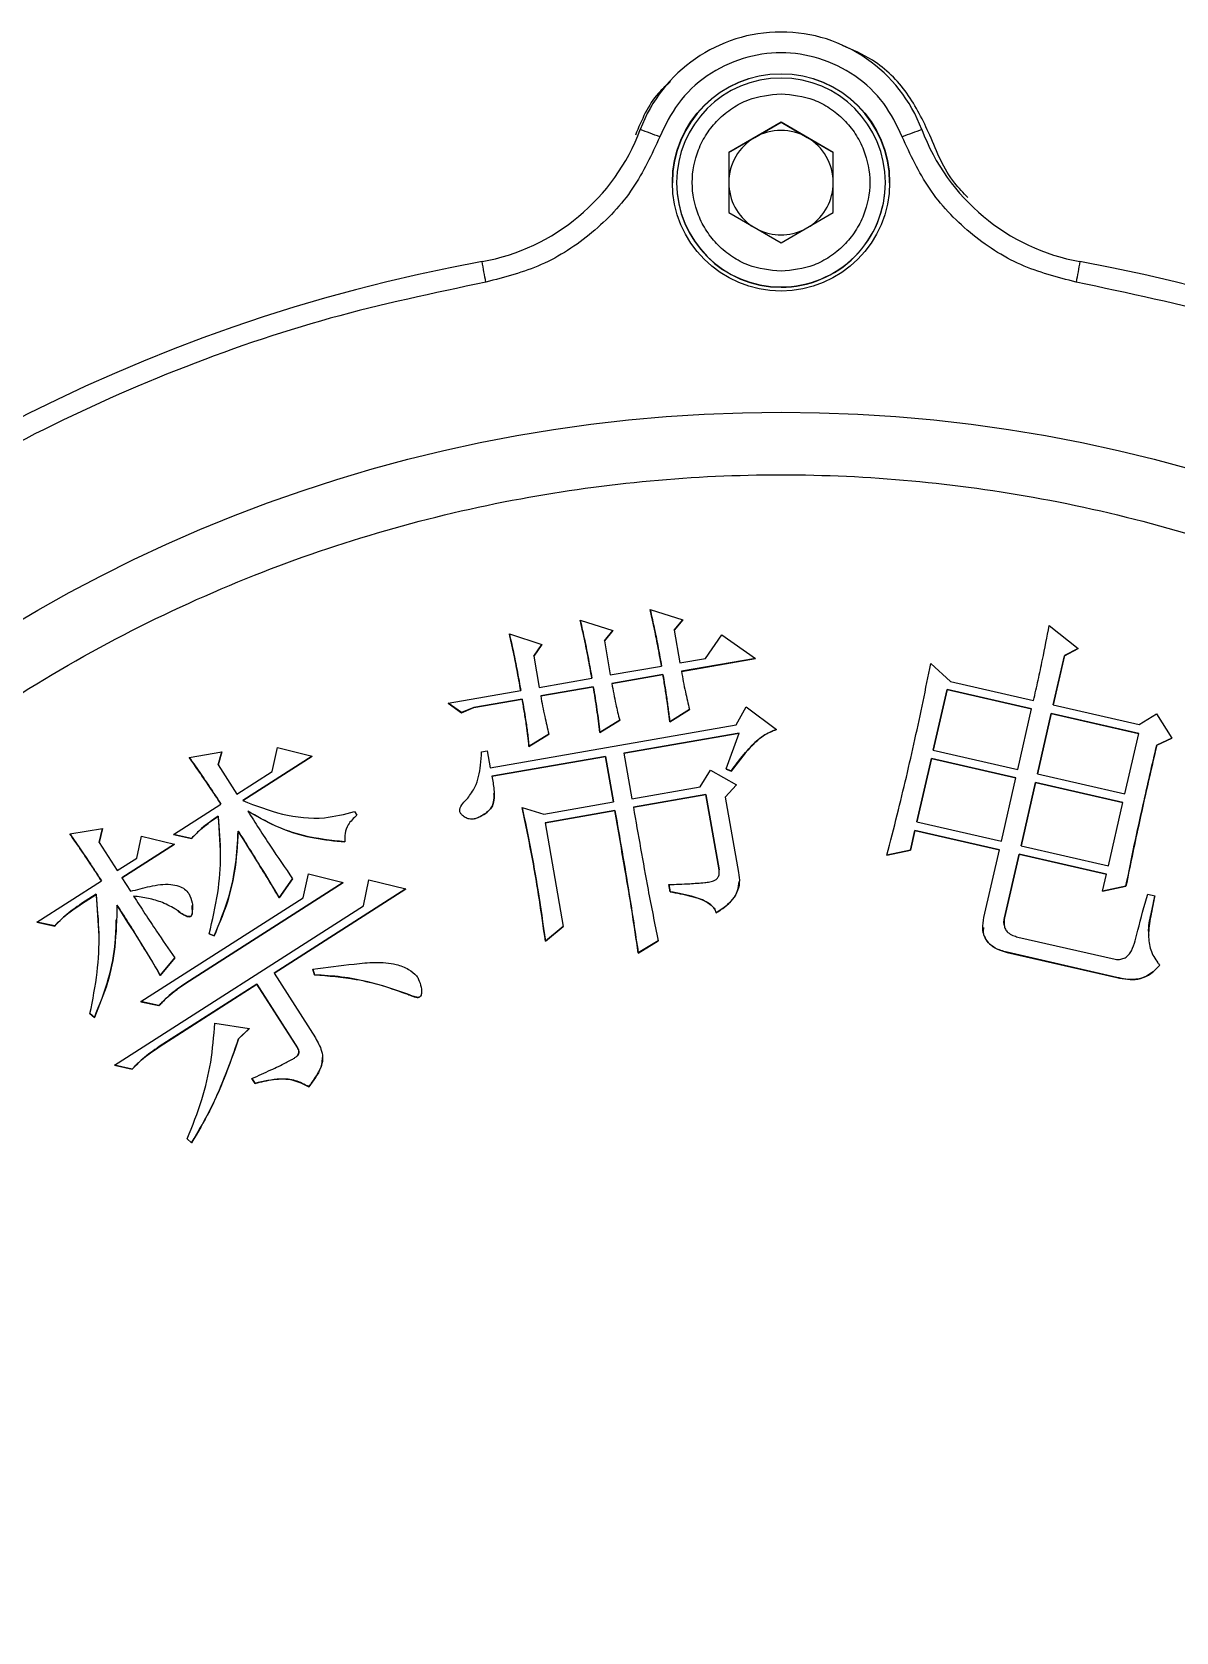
# Model space of a CAD drawing. Header units: millimetres. Extents: x 2379 to 4059, y 879 to 2067.
# Drawn here: x 3515.8 to 3570.6, y 1799.6 to 1876.2 of the extents above; entities that cross this region are included whole.
import ezdxf

# ---------------------------------------------------------------- set-up
doc = ezdxf.new("R2010")
doc.units = ezdxf.units.MM

msp = doc.modelspace()

# ---------------------------------------------------------------- linework, layer by layer
at = {"color": 7, "linetype": 'Continuous', "lineweight": 25}
for p, q in [((3551.673, 1871.852), (3549.173, 1870.408)), ((3550.423, 1871.124), (3551.673, 1871.845)), ((3554.173, 1870.408), (3551.673, 1871.852)), ((3551.673, 1871.845), (3551.673, 1871.852)), ((3551.673, 1871.845), (3552.923, 1871.124)), ((3549.173, 1870.402), (3550.423, 1871.124)), ((3552.923, 1871.124), (3554.173, 1870.402)), ((3549.173, 1870.408), (3549.173, 1867.522)), ((3554.173, 1867.522), (3554.173, 1870.408)), ((3546.673, 1868.963), (3546.673, 1868.952)), ((3556.673, 1868.952), (3556.673, 1868.963)), ((3549.173, 1867.522), (3551.673, 1866.078)), ((3551.673, 1866.078), (3554.173, 1867.522)), ((3545.407, 1848.534), (3546.964, 1848.033)), ((3542.058, 1848.017), (3543.619, 1847.519)), ((3546.964, 1848.033), (3546.56, 1847.542)), ((3546.561, 1847.54), (3546.964, 1848.031)), ((3546.964, 1848.033), (3546.964, 1848.031)), ((3564.519, 1847.763), (3565.898, 1846.669)), ((3538.667, 1847.357), (3540.226, 1846.856)), ((3543.619, 1847.519), (3543.214, 1847.029)), ((3543.214, 1847.027), (3543.619, 1847.517)), ((3543.214, 1847.029), (3543.499, 1845.395)), ((3543.619, 1847.519), (3543.619, 1847.517)), ((3546.56, 1847.542), (3546.835, 1845.978)), ((3548.06, 1846.191), (3548.846, 1847.311)), ((3548.846, 1847.311), (3550.444, 1846.186)), ((3540.226, 1846.856), (3539.833, 1846.299)), ((3539.833, 1846.299), (3540.095, 1844.802)), ((3539.834, 1846.297), (3540.226, 1846.854)), ((3540.226, 1846.856), (3540.226, 1846.854)), ((3565.248, 1846.32), (3564.709, 1843.959)), ((3564.709, 1843.959), (3565.248, 1846.317)), ((3565.898, 1846.669), (3565.248, 1846.32)), ((3565.248, 1846.317), (3565.898, 1846.667)), ((3565.248, 1846.32), (3565.248, 1846.317)), ((3565.898, 1846.669), (3565.898, 1846.667)), ((3543.499, 1845.395), (3545.949, 1845.824)), ((3546.835, 1845.978), (3548.06, 1846.191)), ((3550.444, 1846.186), (3546.904, 1845.57)), ((3546.904, 1845.567), (3550.444, 1846.184)), ((3550.444, 1846.186), (3550.444, 1846.184)), ((3558.847, 1845.939), (3559.788, 1845.087)), ((3540.095, 1844.802), (3542.615, 1845.241)), ((3542.684, 1844.832), (3540.165, 1844.393)), ((3540.165, 1844.391), (3542.684, 1844.83)), ((3542.684, 1844.832), (3542.684, 1844.83)), ((3546.018, 1845.416), (3543.568, 1844.987)), ((3543.568, 1844.984), (3546.018, 1845.413)), ((3546.018, 1845.416), (3546.018, 1845.413)), ((3559.628, 1844.699), (3558.963, 1841.799)), ((3558.963, 1841.799), (3559.628, 1844.697)), ((3563.674, 1843.772), (3559.628, 1844.699)), ((3559.628, 1844.699), (3559.628, 1844.697)), ((3559.628, 1844.697), (3563.673, 1843.77)), ((3559.788, 1845.087), (3563.766, 1844.175)), ((3535.739, 1844.041), (3539.212, 1844.648)), ((3536.379, 1843.592), (3535.739, 1844.041)), ((3535.739, 1844.041), (3535.739, 1844.039)), ((3535.739, 1844.039), (3536.379, 1843.59)), ((3539.281, 1844.239), (3536.967, 1843.833)), ((3536.967, 1843.831), (3539.281, 1844.237)), ((3539.281, 1844.239), (3539.281, 1844.237)), ((3564.709, 1843.959), (3568.823, 1843.019)), ((3536.967, 1843.833), (3536.379, 1843.592)), ((3536.379, 1843.59), (3536.967, 1843.831)), ((3536.379, 1843.592), (3536.379, 1843.59)), ((3536.967, 1843.833), (3536.967, 1843.831)), ((3543.948, 1843.23), (3542.995, 1842.642)), ((3542.995, 1842.639), (3543.948, 1843.228)), ((3543.948, 1843.23), (3543.948, 1843.228)), ((3547.292, 1843.741), (3546.345, 1843.155)), ((3546.345, 1843.153), (3547.292, 1843.739)), ((3547.292, 1843.741), (3547.292, 1843.739)), ((3549.524, 1843.009), (3550.007, 1843.867)), ((3550.007, 1843.867), (3551.458, 1842.785)), ((3563.008, 1840.872), (3563.674, 1843.772)), ((3564.616, 1843.556), (3563.951, 1840.656)), ((3563.952, 1840.656), (3564.616, 1843.554)), ((3568.798, 1842.6), (3564.616, 1843.556)), ((3564.616, 1843.556), (3564.616, 1843.554)), ((3564.616, 1843.554), (3568.797, 1842.598)), ((3568.823, 1843.019), (3569.651, 1843.538)), ((3569.651, 1843.538), (3570.38, 1842.377)), ((3537.75, 1840.954), (3549.524, 1843.009)), ((3540.555, 1842.564), (3539.605, 1841.979)), ((3539.605, 1841.977), (3540.555, 1842.562)), ((3540.555, 1842.564), (3540.555, 1842.562)), ((3542.995, 1842.642), (3542.995, 1842.639)), ((3549.666, 1842.613), (3544.151, 1841.65)), ((3544.151, 1841.648), (3549.665, 1842.611)), ((3546.345, 1843.155), (3546.345, 1843.153)), ((3549.052, 1840.895), (3549.666, 1842.613)), ((3568.133, 1839.701), (3568.798, 1842.6)), ((3523.339, 1841.453), (3524.904, 1841.713)), ((3524.904, 1841.713), (3524.721, 1841.099)), ((3524.722, 1841.098), (3524.904, 1841.711)), ((3524.904, 1841.713), (3524.904, 1841.711)), ((3527.31, 1840.78), (3527.565, 1841.928)), ((3527.565, 1841.928), (3529.229, 1841.515)), ((3537.337, 1841.722), (3537.609, 1841.771)), ((3537.609, 1841.771), (3537.75, 1840.954)), ((3539.605, 1841.979), (3539.605, 1841.977)), ((3544.151, 1841.65), (3544.531, 1839.472)), ((3558.963, 1841.799), (3563.008, 1840.872)), ((3570.38, 1842.377), (3569.663, 1842.043)), ((3569.663, 1842.041), (3570.38, 1842.375)), ((3569.663, 1842.043), (3569.663, 1842.041)), ((3570.38, 1842.377), (3570.38, 1842.375)), ((3524.721, 1841.099), (3525.618, 1839.696)), ((3529.229, 1841.515), (3525.898, 1839.383)), ((3525.898, 1839.381), (3529.229, 1841.513)), ((3529.229, 1841.515), (3529.229, 1841.513)), ((3543.267, 1841.496), (3537.822, 1840.546)), ((3537.822, 1840.544), (3543.267, 1841.494)), ((3543.648, 1839.318), (3543.267, 1841.496)), ((3543.267, 1841.496), (3543.267, 1841.494)), ((3543.267, 1841.494), (3543.647, 1839.318)), ((3549.283, 1840.792), (3549.052, 1840.895)), ((3549.052, 1840.895), (3549.052, 1840.893)), ((3549.052, 1840.893), (3549.283, 1840.79)), ((3558.871, 1841.393), (3558.177, 1838.36)), ((3558.178, 1838.36), (3558.871, 1841.391)), ((3562.916, 1840.466), (3558.871, 1841.393)), ((3558.871, 1841.393), (3558.871, 1841.391)), ((3558.871, 1841.391), (3562.915, 1840.464)), ((3525.618, 1839.696), (3527.31, 1840.78)), ((3547.798, 1840.042), (3548.294, 1840.831)), ((3548.294, 1840.831), (3549.537, 1840.137)), ((3549.537, 1840.137), (3549.005, 1839.552)), ((3549.006, 1839.55), (3549.537, 1840.135)), ((3549.283, 1840.792), (3549.283, 1840.79)), ((3549.537, 1840.137), (3549.537, 1840.135)), ((3562.222, 1837.433), (3562.916, 1840.466)), ((3563.859, 1840.25), (3563.165, 1837.217)), ((3563.166, 1837.217), (3563.859, 1840.248)), ((3568.04, 1839.295), (3563.859, 1840.25)), ((3563.859, 1840.25), (3563.859, 1840.248)), ((3563.859, 1840.248), (3568.04, 1839.293)), ((3563.951, 1840.656), (3568.133, 1839.701)), ((3537.94, 1839.723), (3537.94, 1839.726)), ((3544.531, 1839.472), (3547.798, 1840.042)), ((3548.076, 1839.67), (3544.603, 1839.064)), ((3544.603, 1839.062), (3548.076, 1839.668)), ((3548.705, 1836.064), (3548.076, 1839.67)), ((3548.076, 1839.67), (3548.076, 1839.668)), ((3548.076, 1839.668), (3548.705, 1836.062)), ((3549.005, 1839.552), (3549.635, 1835.945)), ((3522.579, 1837.755), (3524.857, 1839.211)), ((3524.729, 1838.636), (3524.729, 1838.634)), ((3524.729, 1838.634), (3524.816, 1837)), ((3531.255, 1838.859), (3531.368, 1838.684)), ((3539.276, 1839.048), (3540.311, 1838.735)), ((3539.276, 1839.048), (3539.276, 1839.046)), ((3540.311, 1838.735), (3543.648, 1839.318)), ((3543.72, 1838.91), (3540.383, 1838.326)), ((3540.383, 1838.324), (3543.72, 1838.907)), ((3543.72, 1838.91), (3543.72, 1838.907)), ((3567.347, 1836.261), (3568.04, 1839.295)), ((3517.614, 1837.793), (3519.176, 1838.05)), ((3519.176, 1838.05), (3519.029, 1837.38)), ((3519.03, 1837.379), (3519.176, 1838.048)), ((3519.176, 1838.05), (3519.176, 1838.048)), ((3525.679, 1837.927), (3525.679, 1837.925)), ((3540.383, 1838.326), (3541.249, 1833.359)), ((3558.085, 1837.957), (3557.866, 1837.011)), ((3557.866, 1837.009), (3558.085, 1837.954)), ((3562.13, 1837.029), (3558.085, 1837.957)), ((3558.085, 1837.957), (3558.085, 1837.954)), ((3558.085, 1837.954), (3562.13, 1837.027)), ((3558.177, 1838.36), (3562.222, 1837.433)), ((3519.029, 1837.38), (3519.89, 1836.034)), ((3522.625, 1837.292), (3520.113, 1835.684)), ((3520.114, 1835.683), (3522.625, 1837.29)), ((3520.825, 1836.632), (3521.056, 1837.688)), ((3521.056, 1837.688), (3522.625, 1837.292)), ((3523.44, 1837.565), (3522.579, 1837.755)), ((3522.579, 1837.755), (3522.579, 1837.753)), ((3522.579, 1837.753), (3523.44, 1837.562)), ((3522.625, 1837.292), (3522.625, 1837.29)), ((3523.44, 1837.562), (3523.44, 1837.565)), ((3563.165, 1837.217), (3567.347, 1836.261)), ((3519.89, 1836.034), (3520.825, 1836.632)), ((3557.866, 1837.011), (3556.746, 1836.77)), ((3556.746, 1836.768), (3557.866, 1837.009)), ((3556.746, 1836.77), (3556.746, 1836.768)), ((3557.866, 1837.011), (3557.866, 1837.009)), ((3561.388, 1833.793), (3562.13, 1837.029)), ((3563.073, 1836.814), (3562.377, 1833.778)), ((3562.377, 1833.775), (3563.073, 1836.811)), ((3567.254, 1835.858), (3563.073, 1836.814)), ((3563.073, 1836.814), (3563.073, 1836.811)), ((3563.073, 1836.811), (3567.254, 1835.856)), ((3516.035, 1833.568), (3519.13, 1835.548)), ((3520.113, 1835.684), (3520.524, 1835.042)), ((3528.289, 1835.643), (3527.639, 1834.732)), ((3527.639, 1834.729), (3528.289, 1835.641)), ((3528.289, 1835.643), (3528.289, 1835.641)), ((3528.792, 1834.732), (3529.047, 1835.882)), ((3529.047, 1835.882), (3530.711, 1835.464)), ((3531.674, 1834.349), (3531.944, 1835.595)), ((3531.944, 1835.595), (3533.708, 1835.158)), ((3548.705, 1836.062), (3548.705, 1836.064)), ((3549.681, 1835.503), (3549.681, 1835.505)), ((3567.069, 1835.049), (3567.254, 1835.858)), ((3518.886, 1834.899), (3518.184, 1834.452)), ((3518.184, 1834.449), (3518.886, 1834.896)), ((3518.886, 1834.899), (3518.886, 1834.896)), ((3518.886, 1834.896), (3519.016, 1832.915)), ((3530.711, 1835.464), (3523.175, 1830.643)), ((3523.175, 1830.64), (3530.711, 1835.461)), ((3533.708, 1835.158), (3527.398, 1831.12)), ((3527.399, 1831.119), (3533.708, 1835.156)), ((3530.711, 1835.464), (3530.711, 1835.461)), ((3533.708, 1835.158), (3533.708, 1835.156)), ((3546.36, 1835.021), (3546.301, 1835.362)), ((3546.301, 1835.362), (3546.301, 1835.36)), ((3546.301, 1835.36), (3546.36, 1835.019)), ((3546.36, 1835.021), (3546.36, 1835.019)), ((3568.189, 1835.285), (3567.069, 1835.049)), ((3567.069, 1835.047), (3568.189, 1835.283)), ((3567.069, 1835.049), (3567.069, 1835.047)), ((3568.189, 1835.285), (3568.189, 1835.283)), ((3569.237, 1834.905), (3569.573, 1834.828)), ((3518.184, 1834.452), (3518.184, 1834.449)), ((3519.754, 1826.726), (3531.674, 1834.349)), ((3521.02, 1829.762), (3528.792, 1834.732)), ((3522.738, 1834.154), (3522.738, 1834.152)), ((3523.489, 1834.365), (3523.489, 1834.367)), ((3527.639, 1834.732), (3527.639, 1834.729)), ((3548.571, 1834.006), (3548.571, 1834.004)), ((3516.895, 1833.381), (3516.035, 1833.568)), ((3516.035, 1833.568), (3516.035, 1833.566)), ((3516.035, 1833.566), (3516.895, 1833.378)), ((3516.895, 1833.381), (3516.895, 1833.378)), ((3519.871, 1833.675), (3519.871, 1833.677)), ((3523.427, 1833.851), (3523.427, 1833.853)), ((3541.249, 1833.359), (3540.391, 1832.65)), ((3540.391, 1832.648), (3541.249, 1833.357)), ((3541.249, 1833.359), (3541.249, 1833.357)), ((3561.332, 1833.314), (3561.332, 1833.312)), ((3562.377, 1833.778), (3562.377, 1833.775)), ((3524.523, 1832.908), (3524.297, 1833.008)), ((3524.297, 1833.008), (3524.297, 1833.006)), ((3524.297, 1833.006), (3524.523, 1832.906)), ((3524.523, 1832.908), (3524.523, 1832.906)), ((3540.391, 1832.65), (3540.391, 1832.648)), ((3545.79, 1832.678), (3544.837, 1832.09)), ((3544.837, 1832.088), (3545.79, 1832.676)), ((3545.79, 1832.678), (3545.79, 1832.676)), ((3563.016, 1832.853), (3567.67, 1831.787)), ((3522.641, 1831.865), (3521.95, 1831.015)), ((3521.95, 1831.013), (3522.641, 1831.863)), ((3522.641, 1831.865), (3522.641, 1831.863)), ((3544.837, 1832.09), (3544.837, 1832.088)), ((3567.755, 1830.916), (3562.495, 1832.121)), ((3562.495, 1832.121), (3562.495, 1832.119)), ((3562.495, 1832.119), (3567.755, 1830.914)), ((3521.95, 1831.015), (3521.95, 1831.013)), ((3527.398, 1831.12), (3529.378, 1828.023)), ((3529.337, 1831.046), (3529.247, 1831.318)), ((3529.247, 1831.318), (3529.247, 1831.316)), ((3529.247, 1831.316), (3529.337, 1831.044)), ((3529.337, 1831.046), (3529.337, 1831.044)), ((3567.755, 1830.916), (3567.755, 1830.914)), ((3526.578, 1830.596), (3521.904, 1827.607)), ((3521.904, 1827.604), (3526.578, 1830.594)), ((3523.175, 1830.64), (3523.175, 1830.643)), ((3528.52, 1827.558), (3526.578, 1830.596)), ((3526.578, 1830.596), (3526.578, 1830.594)), ((3526.578, 1830.594), (3528.52, 1827.556)), ((3534.443, 1830.394), (3534.443, 1830.396)), ((3521.883, 1829.571), (3521.02, 1829.762)), ((3521.02, 1829.762), (3521.02, 1829.759)), ((3521.02, 1829.759), (3521.883, 1829.569)), ((3521.883, 1829.571), (3521.883, 1829.569)), ((3533.803, 1830.111), (3533.803, 1830.113)), ((3534.379, 1829.988), (3534.379, 1829.985)), ((3518.793, 1828.996), (3518.585, 1829.191)), ((3518.585, 1829.191), (3518.585, 1829.189)), ((3518.585, 1829.189), (3518.793, 1828.994)), ((3518.793, 1828.996), (3518.793, 1828.994)), ((3524.559, 1828.732), (3526.211, 1828.47)), ((3526.211, 1828.47), (3525.702, 1827.979)), ((3525.702, 1827.977), (3526.211, 1828.467)), ((3525.702, 1827.979), (3525.702, 1827.977)), ((3526.211, 1828.47), (3526.211, 1828.467)), ((3521.904, 1827.607), (3521.904, 1827.604)), ((3528.52, 1827.558), (3528.52, 1827.556)), ((3529.723, 1827.092), (3529.723, 1827.095)), ((3520.612, 1826.536), (3519.754, 1826.726)), ((3519.754, 1826.726), (3519.754, 1826.723)), ((3519.754, 1826.723), (3520.612, 1826.533)), ((3520.612, 1826.536), (3520.612, 1826.533)), ((3526.488, 1825.847), (3526.339, 1826.081)), ((3526.339, 1826.081), (3526.339, 1826.079)), ((3526.339, 1826.079), (3526.488, 1825.845)), ((3526.488, 1825.847), (3526.488, 1825.845)), ((3529.062, 1825.681), (3529.062, 1825.683)), ((3523.452, 1823.001), (3523.244, 1823.197)), ((3523.244, 1823.197), (3523.244, 1823.194)), ((3523.244, 1823.194), (3523.452, 1822.999)), ((3523.452, 1822.999), (3523.452, 1823.001))]:
    msp.add_line(p, q, dxfattribs=at)
for centre, radius in [((3551.673, 1868.969), 5.2), ((3551.673, 1786.469), 71.5)]:
    msp.add_circle(centre, radius, dxfattribs=at)
for centre, radius, start, end in [((3551.673, 1868.967), 7.2, 20.5868, 159.4132), ((3551.673, 1868.952), 5.2, 0.00011, 179.99974), ((3551.673, 1868.963), 5, 359.99994, 179.99975), ((3535.571, 1875.015), 10, 280.30605, 339.41322), ((3501.832, 1754.619), 124.573, 69.2983, 69.75789), ((3601.514, 1754.619), 124.574, 110.24211, 110.7017), ((3567.774, 1875.015), 10, 200.58678, 259.69395), ((3551.673, 1868.959), 2.5, 119.9996, 179.99966), ((3551.673, 1868.959), 2.5, 59.99975, 119.99962), ((3551.673, 1868.959), 2.5, 359.99971, 59.99978), ((3551.673, 1868.963), 5, 179.99991, 269.99976), ((3551.673, 1868.952), 5, 179.99991, 269.99976), ((3551.673, 1868.959), 2.5, 179.99971, 236.17979), ((3551.673, 1868.963), 5, 269.99962, 359.99978), ((3551.673, 1868.952), 5, 269.99962, 359.99978), ((3551.673, 1868.959), 2.5, 303.81959, 359.99967), ((3551.673, 1868.959), 2.5, 243.81973, 296.17964), ((3551.673, 1786.467), 80, 100.30604, 169.69383), ((2899.388, 1748.407), 648.57, 10.284007, 10.372163), ((4203.976, 1748.404), 648.589, 169.627839, 169.715992), ((3551.673, 1786.467), 80, 10.30617, 79.69396)]:
    msp.add_arc(centre, radius, start, end, dxfattribs=at)
for points, knots in [([(3558.798, 1871.234), (3558.471, 1871.923), (3557.818, 1873.303), (3556.3, 1874.796), (3555.104, 1875.311), (3554.61, 1875.524)], [0, 0, 0, 0, 0.369702, 0.739405, 1, 1, 1, 1]), ([(3557.477, 1871.149), (3557.212, 1871.703), (3556.671, 1872.837), (3555.253, 1874.146), (3553.537, 1874.984), (3551.673, 1875.26), (3549.808, 1874.984), (3548.092, 1874.146), (3546.674, 1872.837), (3546.133, 1871.703), (3545.869, 1871.149)], [0, 0, 0, 0, 0.122089, 0.25, 0.377911, 0.5, 0.622089, 0.75, 0.877911, 1, 1, 1, 1]), ([(3546.381, 1873.791), (3546.179, 1873.612), (3545.404, 1872.925), (3545.001, 1871.953), (3544.703, 1871.234)], [0, 0, 0, 0, 0.260641, 1, 1, 1, 1]), ([(3551.673, 1864.715), (3551.138, 1864.772), (3550.316, 1864.859), (3549.326, 1865.389), (3548.646, 1865.938), (3548.094, 1866.618), (3547.581, 1867.608), (3547.32, 1868.965), (3547.581, 1870.322), (3548.094, 1871.312), (3548.646, 1871.992), (3549.326, 1872.541), (3550.316, 1873.071), (3551.138, 1873.158), (3551.673, 1873.215)], [0, 0, 0, 0, 0.119728, 0.18418, 0.25, 0.31582, 0.380272, 0.5, 0.619728, 0.68418, 0.75, 0.81582, 0.880272, 1, 1, 1, 1]), ([(3551.673, 1873.215), (3552.207, 1873.158), (3553.03, 1873.071), (3554.019, 1872.541), (3554.699, 1871.992), (3555.251, 1871.311), (3555.765, 1870.322), (3556.025, 1868.965), (3555.765, 1867.608), (3555.251, 1866.618), (3554.699, 1865.938), (3554.019, 1865.389), (3553.03, 1864.859), (3552.207, 1864.772), (3551.673, 1864.715)], [0, 0, 0, 0, 0.119728, 0.18418, 0.25, 0.31582, 0.380272, 0.5, 0.619728, 0.68418, 0.75, 0.81582, 0.880272, 1, 1, 1, 1]), ([(3545.869, 1871.149), (3545.478, 1870.302), (3544.682, 1868.58), (3542.692, 1866.488), (3540.279, 1864.903), (3538.442, 1864.428), (3537.539, 1864.195)], [0, 0, 0, 0, 0.245796, 0.5, 0.754204, 1, 1, 1, 1]), ([(3565.806, 1864.195), (3564.903, 1864.428), (3563.066, 1864.903), (3560.653, 1866.488), (3558.663, 1868.58), (3557.868, 1870.302), (3557.477, 1871.149)], [0, 0, 0, 0, 0.245796, 0.5, 0.754204, 1, 1, 1, 1]), ([(3560.62, 1868.245), (3560.401, 1868.469), (3559.578, 1869.315), (3559.128, 1870.421), (3558.798, 1871.234)], [0, 0, 0, 0, 0.265546, 1, 1, 1, 1]), ([(3537.539, 1864.195), (3535.043, 1863.668), (3530.006, 1862.606), (3522.629, 1860.067), (3515.387, 1856.798), (3508.408, 1852.735), (3501.805, 1847.924), (3495.711, 1842.431), (3490.218, 1836.338), (3485.407, 1829.735), (3481.344, 1822.756), (3478.075, 1815.514), (3475.536, 1808.137), (3474.474, 1803.099), (3473.947, 1800.603)], [0, 0, 0, 0, 0.079959, 0.161371, 0.244142, 0.328893, 0.414217, 0.5, 0.585778, 0.671102, 0.755858, 0.838624, 0.920039, 1, 1, 1, 1]), ([(3629.398, 1800.603), (3628.872, 1803.099), (3627.809, 1808.136), (3625.271, 1815.513), (3622.001, 1822.755), (3617.939, 1829.734), (3613.127, 1836.337), (3607.635, 1842.431), (3601.541, 1847.923), (3594.938, 1852.735), (3587.959, 1856.798), (3580.717, 1860.067), (3573.34, 1862.606), (3568.302, 1863.668), (3565.806, 1864.195)], [0, 0, 0, 0, 0.0799588, 0.1613715, 0.2441424, 0.3288926, 0.4142166, 0.5, 0.5857784, 0.6711024, 0.7558576, 0.8386237, 0.9200388, 1, 1, 1, 1]), ([(3483.173, 1786.476), (3483.228, 1788.565), (3483.337, 1792.743), (3484.247, 1799.082), (3485.733, 1805.434), (3487.907, 1811.8), (3490.738, 1818.023), (3494.252, 1824.046), (3498.406, 1829.738), (3503.149, 1834.999), (3508.411, 1839.742), (3514.103, 1843.897), (3520.125, 1847.41), (3526.348, 1850.242), (3532.714, 1852.413), (3539.066, 1853.908), (3545.405, 1854.786), (3551.672, 1855.071), (3557.94, 1854.786), (3564.279, 1853.908), (3570.631, 1852.413), (3576.997, 1850.242), (3583.22, 1847.41), (3589.243, 1843.897), (3594.935, 1839.742), (3600.196, 1834.999), (3604.939, 1829.738), (3609.093, 1824.046), (3612.607, 1818.023), (3615.438, 1811.8), (3617.612, 1805.434), (3619.098, 1799.082), (3620.008, 1792.743), (3620.118, 1788.565), (3620.173, 1786.476)], [0, 0, 0, 0, 0.029124, 0.058248, 0.08912, 0.119994, 0.151902, 0.184313, 0.217069, 0.25, 0.282931, 0.315687, 0.348098, 0.380006, 0.410878, 0.441752, 0.470875, 0.5, 0.529123, 0.558248, 0.58912, 0.619994, 0.651902, 0.684313, 0.717069, 0.75, 0.782931, 0.815687, 0.848098, 0.880006, 0.910878, 0.941752, 0.970875, 1, 1, 1, 1]), ([(3545.949, 1845.824), (3545.89, 1846.152), (3545.78, 1846.77), (3545.6, 1847.673), (3545.471, 1848.247), (3545.407, 1848.534)], [0, 0, 0, 0, 0.3618324, 0.680859, 1, 1, 1, 1]), ([(3545.407, 1848.532), (3545.48, 1848.206), (3545.617, 1847.594), (3545.794, 1846.69), (3545.897, 1846.111), (3545.949, 1845.822)], [0, 0, 0, 0, 0.361838, 0.680876, 1, 1, 1, 1]), ([(3542.615, 1845.241), (3542.557, 1845.569), (3542.445, 1846.198), (3542.26, 1847.124), (3542.125, 1847.72), (3542.058, 1848.017)], [0, 0, 0, 0, 0.353076, 0.676475, 1, 1, 1, 1]), ([(3542.058, 1848.015), (3542.131, 1847.69), (3542.272, 1847.067), (3542.455, 1846.141), (3542.562, 1845.539), (3542.615, 1845.239)], [0, 0, 0, 0, 0.353086, 0.676497, 1, 1, 1, 1]), ([(3563.766, 1844.175), (3563.84, 1844.5), (3563.988, 1845.15), (3564.241, 1846.346), (3564.412, 1847.218), (3564.519, 1847.763)], [0, 0, 0, 0, 0.272744, 0.545492, 1, 1, 1, 1]), ([(3539.212, 1844.648), (3539.153, 1844.976), (3539.043, 1845.593), (3538.864, 1846.497), (3538.733, 1847.071), (3538.667, 1847.357)], [0, 0, 0, 0, 0.361759, 0.680808, 1, 1, 1, 1]), ([(3538.667, 1847.355), (3538.741, 1847.03), (3538.88, 1846.418), (3539.057, 1845.514), (3539.16, 1844.935), (3539.212, 1844.645)], [0, 0, 0, 0, 0.361772, 0.680844, 1, 1, 1, 1]), ([(3546.904, 1845.57), (3546.934, 1845.406), (3546.992, 1845.077), (3547.115, 1844.466), (3547.223, 1844.023), (3547.292, 1843.741)], [0, 0, 0, 0, 0.267397, 0.53481, 1, 1, 1, 1]), ([(3556.746, 1836.77), (3556.911, 1837.416), (3557.382, 1839.258), (3558.103, 1842.31), (3558.599, 1844.729), (3558.847, 1845.939)], [0, 0, 0, 0, 0.212581, 0.606192, 1, 1, 1, 1]), ([(3542.995, 1842.642), (3542.952, 1843.008), (3542.887, 1843.557), (3542.775, 1844.286), (3542.715, 1844.65), (3542.684, 1844.832)], [0, 0, 0, 0, 0.499817, 0.749886, 1, 1, 1, 1]), ([(3542.684, 1844.83), (3542.745, 1844.467), (3542.835, 1843.921), (3542.93, 1843.189), (3542.974, 1842.823), (3542.995, 1842.639)], [0, 0, 0, 0, 0.499817, 0.749886, 1, 1, 1, 1]), ([(3543.568, 1844.987), (3543.598, 1844.823), (3543.659, 1844.495), (3543.776, 1843.907), (3543.882, 1843.488), (3543.948, 1843.23)], [0, 0, 0, 0, 0.278089, 0.556193, 1, 1, 1, 1]), ([(3546.345, 1843.155), (3546.305, 1843.486), (3546.239, 1844.03), (3546.124, 1844.782), (3546.054, 1845.204), (3546.018, 1845.416)], [0, 0, 0, 0, 0.437841, 0.718884, 1, 1, 1, 1]), ([(3546.018, 1845.413), (3546.074, 1845.085), (3546.164, 1844.545), (3546.267, 1843.79), (3546.319, 1843.366), (3546.345, 1843.153)], [0, 0, 0, 0, 0.43784, 0.718882, 1, 1, 1, 1]), ([(3539.605, 1841.979), (3539.567, 1842.31), (3539.506, 1842.854), (3539.39, 1843.607), (3539.318, 1844.028), (3539.281, 1844.239)], [0, 0, 0, 0, 0.437947, 0.718933, 1, 1, 1, 1]), ([(3539.281, 1844.237), (3539.337, 1843.908), (3539.428, 1843.369), (3539.538, 1842.615), (3539.582, 1842.19), (3539.605, 1841.977)], [0, 0, 0, 0, 0.4378739, 0.7188428, 1, 1, 1, 1]), ([(3540.165, 1844.393), (3540.195, 1844.229), (3540.256, 1843.902), (3540.379, 1843.29), (3540.487, 1842.846), (3540.555, 1842.564)], [0, 0, 0, 0, 0.2673365, 0.5346869, 1, 1, 1, 1]), ([(3551.458, 1842.785), (3551.241, 1842.694), (3550.766, 1842.496), (3550.034, 1841.792), (3549.575, 1841.181), (3549.283, 1840.792)], [0, 0, 0, 0, 0.234297, 0.511813, 1, 1, 1, 1]), ([(3549.283, 1840.79), (3549.48, 1841.06), (3549.868, 1841.589), (3550.516, 1842.276), (3551.076, 1842.667), (3551.405, 1842.767), (3551.458, 1842.783)], [0, 0, 0, 0, 0.333791, 0.656332, 0.944524, 1, 1, 1, 1]), ([(3536.669, 1839.503), (3536.796, 1839.674), (3537.138, 1840.134), (3537.284, 1840.934), (3537.322, 1841.506), (3537.337, 1841.722)], [0, 0, 0, 0, 0.268239, 0.722981, 1, 1, 1, 1]), ([(3569.663, 1842.043), (3569.515, 1841.393), (3569.218, 1840.093), (3568.709, 1837.844), (3568.383, 1836.238), (3568.189, 1835.285)], [0, 0, 0, 0, 0.289148, 0.578294, 1, 1, 1, 1]), ([(3568.189, 1835.283), (3568.32, 1835.937), (3568.582, 1837.245), (3569.083, 1839.495), (3569.447, 1841.093), (3569.663, 1842.041)], [0, 0, 0, 0, 0.2892488, 0.5783935, 1, 1, 1, 1]), ([(3524.857, 1839.211), (3524.675, 1839.49), (3524.338, 1840.008), (3523.826, 1840.751), (3523.501, 1841.219), (3523.339, 1841.453)], [0, 0, 0, 0, 0.369297, 0.684635, 1, 1, 1, 1]), ([(3523.339, 1841.451), (3523.529, 1841.177), (3523.881, 1840.669), (3524.391, 1839.924), (3524.702, 1839.447), (3524.857, 1839.209)], [0, 0, 0, 0, 0.3693, 0.684618, 1, 1, 1, 1]), ([(3537.822, 1840.546), (3537.864, 1840.334), (3537.949, 1839.907), (3537.953, 1839.381), (3537.81, 1839.022), (3537.549, 1838.783), (3537.277, 1838.587), (3537.039, 1838.521), (3536.985, 1838.506)], [0, 0, 0, 0, 0.257526, 0.517626, 0.611553, 0.706057, 0.933936, 1, 1, 1, 1]), ([(3525.898, 1839.383), (3526.522, 1839.142), (3527.774, 1838.659), (3529.644, 1838.443), (3530.777, 1838.736), (3531.255, 1838.859)], [0, 0, 0, 0, 0.365081, 0.731832, 1, 1, 1, 1]), ([(3536.289, 1838.876), (3536.293, 1838.928), (3536.305, 1839.089), (3536.475, 1839.292), (3536.608, 1839.437), (3536.669, 1839.503)], [0, 0, 0, 0, 0.206018, 0.636041, 1, 1, 1, 1]), ([(3536.985, 1838.504), (3537.11, 1838.553), (3537.357, 1838.648), (3537.642, 1838.851), (3537.842, 1839.075), (3537.937, 1839.368), (3537.932, 1839.588), (3537.929, 1839.724)], [0, 0, 0, 0, 0.2369259, 0.466697, 0.6134804, 0.7600826, 1, 1, 1, 1]), ([(3524.729, 1838.636), (3524.59, 1838.543), (3524.313, 1838.357), (3523.872, 1838.011), (3523.598, 1837.728), (3523.44, 1837.565)], [0, 0, 0, 0, 0.297538, 0.595282, 1, 1, 1, 1]), ([(3523.44, 1837.562), (3523.555, 1837.683), (3523.785, 1837.925), (3524.215, 1838.286), (3524.541, 1838.507), (3524.729, 1838.634)], [0, 0, 0, 0, 0.297563, 0.595363, 1, 1, 1, 1]), ([(3524.297, 1833.008), (3524.449, 1833.659), (3524.74, 1834.901), (3524.888, 1836.798), (3524.782, 1838.019), (3524.729, 1838.636)], [0, 0, 0, 0, 0.352766, 0.673509, 1, 1, 1, 1]), ([(3530.788, 1837.405), (3530.122, 1837.479), (3528.978, 1837.606), (3527.413, 1838.144), (3526.569, 1838.632), (3526.142, 1838.88)], [0, 0, 0, 0, 0.407022, 0.699492, 1, 1, 1, 1]), ([(3526.142, 1838.88), (3526.321, 1838.599), (3526.679, 1838.037), (3527.384, 1836.95), (3527.931, 1836.16), (3528.289, 1835.643)], [0, 0, 0, 0, 0.257454, 0.514908, 1, 1, 1, 1]), ([(3526.142, 1838.878), (3526.726, 1838.547), (3527.732, 1837.98), (3529.331, 1837.554), (3530.299, 1837.454), (3530.788, 1837.403)], [0, 0, 0, 0, 0.407493, 0.700455, 1, 1, 1, 1]), ([(3531.368, 1838.684), (3531.21, 1838.54), (3530.944, 1838.297), (3530.773, 1837.82), (3530.783, 1837.54), (3530.788, 1837.405)], [0, 0, 0, 0, 0.4310373, 0.7260596, 1, 1, 1, 1]), ([(3536.985, 1838.506), (3536.904, 1838.499), (3536.754, 1838.485), (3536.544, 1838.566), (3536.404, 1838.683), (3536.312, 1838.79), (3536.294, 1838.856), (3536.289, 1838.876)], [0, 0, 0, 0, 0.281585, 0.522569, 0.762523, 0.925805, 1, 1, 1, 1]), ([(3540.391, 1832.65), (3540.298, 1833.31), (3540.112, 1834.631), (3539.754, 1836.767), (3539.447, 1838.234), (3539.276, 1839.048)], [0, 0, 0, 0, 0.307881, 0.615778, 1, 1, 1, 1]), ([(3539.276, 1839.046), (3539.414, 1838.394), (3539.691, 1837.089), (3540.063, 1834.956), (3540.274, 1833.472), (3540.391, 1832.648)], [0, 0, 0, 0, 0.307881, 0.61578, 1, 1, 1, 1]), ([(3544.837, 1832.09), (3544.739, 1832.75), (3544.545, 1834.069), (3544.162, 1836.34), (3543.884, 1837.953), (3543.72, 1838.91)], [0, 0, 0, 0, 0.2894212, 0.5788391, 1, 1, 1, 1]), ([(3543.72, 1838.907), (3543.833, 1838.25), (3544.06, 1836.937), (3544.449, 1834.666), (3544.692, 1833.047), (3544.837, 1832.088)], [0, 0, 0, 0, 0.289416, 0.578835, 1, 1, 1, 1]), ([(3544.603, 1839.064), (3544.719, 1838.407), (3544.95, 1837.094), (3545.328, 1834.962), (3545.625, 1833.494), (3545.79, 1832.678)], [0, 0, 0, 0, 0.307939, 0.615874, 1, 1, 1, 1]), ([(3525.679, 1837.927), (3525.639, 1837.259), (3525.566, 1836.066), (3525.157, 1834.376), (3524.736, 1833.4), (3524.523, 1832.908)], [0, 0, 0, 0, 0.386257, 0.690164, 1, 1, 1, 1]), ([(3524.523, 1832.906), (3524.783, 1833.524), (3525.246, 1834.627), (3525.594, 1836.331), (3525.651, 1837.39), (3525.679, 1837.925)], [0, 0, 0, 0, 0.386701, 0.69077, 1, 1, 1, 1]), ([(3527.639, 1834.732), (3527.469, 1835.018), (3527.128, 1835.591), (3526.48, 1836.66), (3525.991, 1837.434), (3525.679, 1837.927)], [0, 0, 0, 0, 0.2667737, 0.5335507, 1, 1, 1, 1]), ([(3525.679, 1837.925), (3525.857, 1837.643), (3526.214, 1837.079), (3526.873, 1836.018), (3527.341, 1835.23), (3527.639, 1834.729)], [0, 0, 0, 0, 0.2667737, 0.5335509, 1, 1, 1, 1]), ([(3519.13, 1835.548), (3518.948, 1835.828), (3518.612, 1836.347), (3518.105, 1837.094), (3517.778, 1837.56), (3517.614, 1837.793)], [0, 0, 0, 0, 0.369183, 0.684555, 1, 1, 1, 1]), ([(3517.614, 1837.791), (3517.806, 1837.518), (3518.161, 1837.012), (3518.665, 1836.263), (3518.975, 1835.785), (3519.13, 1835.546)], [0, 0, 0, 0, 0.369183, 0.684554, 1, 1, 1, 1]), ([(3546.301, 1835.362), (3546.634, 1835.374), (3547.207, 1835.395), (3547.862, 1835.443), (3548.266, 1835.488), (3548.473, 1835.542), (3548.615, 1835.643), (3548.693, 1835.757), (3548.724, 1835.905), (3548.712, 1836.009), (3548.705, 1836.064)], [0, 0, 0, 0, 0.358025, 0.615683, 0.704922, 0.795041, 0.841826, 0.888488, 0.9407, 1, 1, 1, 1]), ([(3549.635, 1835.945), (3549.661, 1835.778), (3549.713, 1835.448), (3549.572, 1834.96), (3549.213, 1834.436), (3548.824, 1834.176), (3548.571, 1834.006)], [0, 0, 0, 0, 0.211302, 0.416468, 0.621501, 1, 1, 1, 1]), ([(3548.571, 1834.004), (3548.852, 1834.196), (3549.27, 1834.48), (3549.618, 1835.048), (3549.655, 1835.358), (3549.672, 1835.505)], [0, 0, 0, 0, 0.520965, 0.773813, 1, 1, 1, 1]), ([(3518.585, 1829.191), (3518.716, 1829.847), (3518.968, 1831.109), (3519.06, 1833.031), (3518.944, 1834.273), (3518.886, 1834.899)], [0, 0, 0, 0, 0.3486907, 0.6720185, 1, 1, 1, 1]), ([(3520.524, 1835.042), (3520.834, 1835.124), (3521.462, 1835.291), (3522.257, 1835.423), (3522.816, 1835.304), (3523.128, 1835.165), (3523.253, 1835.008), (3523.314, 1834.932)], [0, 0, 0, 0, 0.325958, 0.662347, 0.799326, 0.902609, 1, 1, 1, 1]), ([(3522.738, 1834.154), (3522.515, 1834.278), (3522.086, 1834.517), (3521.379, 1834.715), (3520.91, 1834.777), (3520.673, 1834.809)], [0, 0, 0, 0, 0.3506116, 0.6721745, 1, 1, 1, 1]), ([(3520.673, 1834.809), (3520.854, 1834.529), (3521.216, 1833.969), (3521.867, 1832.984), (3522.349, 1832.288), (3522.641, 1831.865)], [0, 0, 0, 0, 0.2824309, 0.5648657, 1, 1, 1, 1]), ([(3523.314, 1834.932), (3523.381, 1834.79), (3523.49, 1834.563), (3523.497, 1834.238), (3523.474, 1834.046), (3523.471, 1833.917), (3523.439, 1833.871), (3523.427, 1833.853)], [0, 0, 0, 0, 0.414992, 0.667292, 0.851809, 0.943552, 1, 1, 1, 1]), ([(3548.571, 1834.006), (3548.54, 1834.093), (3548.476, 1834.267), (3548.118, 1834.552), (3547.411, 1834.833), (3546.756, 1834.95), (3546.36, 1835.021)], [0, 0, 0, 0, 0.1072401, 0.2147204, 0.5251042, 1, 1, 1, 1]), ([(3546.36, 1835.019), (3546.688, 1834.959), (3547.346, 1834.841), (3548.077, 1834.591), (3548.483, 1834.254), (3548.542, 1834.086), (3548.571, 1834.004)], [0, 0, 0, 0, 0.394561, 0.792656, 0.89916, 1, 1, 1, 1]), ([(3567.67, 1831.787), (3567.761, 1831.782), (3567.925, 1831.773), (3568.153, 1831.852), (3568.332, 1831.997), (3568.591, 1832.424), (3568.806, 1833.433), (3569.069, 1834.332), (3569.237, 1834.905)], [0, 0, 0, 0, 0.07162, 0.1296989, 0.1878581, 0.251244, 0.5231342, 1, 1, 1, 1]), ([(3569.294, 1832.944), (3569.288, 1832.988), (3569.244, 1833.325), (3569.402, 1833.958), (3569.516, 1834.536), (3569.573, 1834.826)], [0, 0, 0, 0, 0.069702, 0.532959, 1, 1, 1, 1]), ([(3569.573, 1834.828), (3569.504, 1834.502), (3569.37, 1833.876), (3569.234, 1833.006), (3569.339, 1832.223), (3569.597, 1831.763), (3569.775, 1831.546), (3569.805, 1831.51)], [0, 0, 0, 0, 0.288401, 0.554678, 0.756949, 0.959056, 1, 1, 1, 1]), ([(3518.184, 1834.452), (3518.046, 1834.359), (3517.769, 1834.173), (3517.329, 1833.825), (3517.054, 1833.543), (3516.895, 1833.381)], [0, 0, 0, 0, 0.297582, 0.595326, 1, 1, 1, 1]), ([(3516.895, 1833.378), (3517.01, 1833.499), (3517.241, 1833.741), (3517.671, 1834.101), (3517.997, 1834.322), (3518.184, 1834.449)], [0, 0, 0, 0, 0.297614, 0.595386, 1, 1, 1, 1]), ([(3519.877, 1834.38), (3519.86, 1833.711), (3519.829, 1832.461), (3519.47, 1830.638), (3519.021, 1829.548), (3518.793, 1828.996)], [0, 0, 0, 0, 0.361932, 0.677077, 1, 1, 1, 1]), ([(3521.95, 1831.015), (3521.784, 1831.304), (3521.452, 1831.883), (3520.753, 1833), (3520.226, 1833.83), (3519.877, 1834.38)], [0, 0, 0, 0, 0.25307, 0.506097, 1, 1, 1, 1]), ([(3519.877, 1834.378), (3520.057, 1834.097), (3520.416, 1833.535), (3521.119, 1832.421), (3521.619, 1831.573), (3521.95, 1831.013)], [0, 0, 0, 0, 0.253024, 0.506045, 1, 1, 1, 1]), ([(3523.427, 1833.853), (3523.407, 1833.844), (3523.367, 1833.825), (3523.272, 1833.833), (3523.125, 1833.882), (3522.937, 1833.997), (3522.805, 1834.101), (3522.738, 1834.154)], [0, 0, 0, 0, 0.082107, 0.164925, 0.356677, 0.675002, 1, 1, 1, 1]), ([(3522.738, 1834.152), (3522.798, 1834.104), (3522.924, 1834.005), (3523.094, 1833.897), (3523.243, 1833.839), (3523.346, 1833.815), (3523.404, 1833.841), (3523.427, 1833.851)], [0, 0, 0, 0, 0.291839, 0.61532, 0.761132, 0.908025, 1, 1, 1, 1]), ([(3523.427, 1833.851), (3523.439, 1833.87), (3523.491, 1833.954), (3523.488, 1834.138), (3523.478, 1834.289), (3523.472, 1834.364)], [0, 0, 0, 0, 0.128729, 0.560423, 1, 1, 1, 1]), ([(3518.793, 1828.994), (3519.044, 1829.615), (3519.513, 1830.777), (3519.808, 1832.374), (3519.834, 1833.317), (3519.844, 1833.676)], [0, 0, 0, 0, 0.415089, 0.776689, 1, 1, 1, 1]), ([(3562.495, 1832.121), (3562.299, 1832.176), (3561.976, 1832.267), (3561.596, 1832.554), (3561.387, 1832.885), (3561.307, 1833.317), (3561.357, 1833.613), (3561.388, 1833.793)], [0, 0, 0, 0, 0.2631806, 0.4361155, 0.6100885, 0.7625762, 1, 1, 1, 1]), ([(3561.369, 1833.311), (3561.359, 1833.229), (3561.337, 1833.029), (3561.472, 1832.728), (3561.726, 1832.43), (3562.088, 1832.228), (3562.366, 1832.154), (3562.495, 1832.119)], [0, 0, 0, 0, 0.134689, 0.32911, 0.523195, 0.778594, 1, 1, 1, 1]), ([(3562.377, 1833.778), (3562.358, 1833.657), (3562.329, 1833.47), (3562.408, 1833.223), (3562.55, 1833.046), (3562.764, 1832.921), (3562.934, 1832.875), (3563.016, 1832.853)], [0, 0, 0, 0, 0.281112, 0.435046, 0.589209, 0.801324, 1, 1, 1, 1]), ([(3562.371, 1833.39), (3562.36, 1833.437), (3562.331, 1833.565), (3562.359, 1833.694), (3562.377, 1833.775)], [0, 0, 0, 0, 0.368062, 1, 1, 1, 1]), ([(3529.247, 1831.318), (3529.908, 1831.402), (3530.906, 1831.528), (3532.238, 1831.667), (3533.136, 1831.607), (3533.808, 1831.35), (3534.14, 1831.094), (3534.259, 1830.938), (3534.279, 1830.912)], [0, 0, 0, 0, 0.381103, 0.574669, 0.765651, 0.888057, 0.981539, 1, 1, 1, 1]), ([(3533.803, 1830.113), (3533.171, 1830.333), (3532.133, 1830.692), (3530.625, 1830.962), (3529.767, 1831.018), (3529.337, 1831.046)], [0, 0, 0, 0, 0.437716, 0.717507, 1, 1, 1, 1]), ([(3529.337, 1831.044), (3530.004, 1830.993), (3531.098, 1830.91), (3532.587, 1830.549), (3533.397, 1830.258), (3533.803, 1830.111)], [0, 0, 0, 0, 0.437036, 0.71725, 1, 1, 1, 1]), ([(3534.279, 1830.912), (3534.33, 1830.795), (3534.435, 1830.554), (3534.473, 1830.26), (3534.444, 1830.059), (3534.401, 1830.012), (3534.379, 1829.988)], [0, 0, 0, 0, 0.391814, 0.807915, 0.901195, 1, 1, 1, 1]), ([(3569.805, 1831.51), (3569.641, 1831.335), (3569.362, 1831.038), (3568.776, 1830.808), (3568.245, 1830.819), (3567.897, 1830.888), (3567.755, 1830.916)], [0, 0, 0, 0, 0.312528, 0.530177, 0.809183, 1, 1, 1, 1]), ([(3567.755, 1830.914), (3568.093, 1830.85), (3568.61, 1830.753), (3569.277, 1830.998), (3569.602, 1831.274), (3569.761, 1831.457), (3569.805, 1831.507)], [0, 0, 0, 0, 0.444162, 0.6791, 0.912032, 1, 1, 1, 1]), ([(3523.175, 1830.643), (3523.036, 1830.55), (3522.759, 1830.364), (3522.317, 1830.017), (3522.042, 1829.735), (3521.883, 1829.571)], [0, 0, 0, 0, 0.297214, 0.594601, 1, 1, 1, 1]), ([(3521.883, 1829.569), (3521.998, 1829.69), (3522.228, 1829.932), (3522.66, 1830.291), (3522.987, 1830.513), (3523.175, 1830.64)], [0, 0, 0, 0, 0.2972478, 0.5946857, 1, 1, 1, 1]), ([(3534.379, 1829.988), (3534.345, 1829.978), (3534.255, 1829.951), (3534.109, 1830.001), (3533.952, 1830.05), (3533.853, 1830.092), (3533.803, 1830.113)], [0, 0, 0, 0, 0.17027, 0.46426, 0.731509, 1, 1, 1, 1]), ([(3533.803, 1830.111), (3533.878, 1830.08), (3534.006, 1830.027), (3534.173, 1829.978), (3534.295, 1829.957), (3534.355, 1829.977), (3534.379, 1829.985)], [0, 0, 0, 0, 0.40123, 0.68767, 0.874317, 1, 1, 1, 1]), ([(3523.244, 1823.197), (3523.49, 1823.818), (3523.961, 1825.01), (3524.417, 1826.871), (3524.512, 1828.108), (3524.559, 1828.732)], [0, 0, 0, 0, 0.35008, 0.672322, 1, 1, 1, 1]), ([(3525.702, 1827.979), (3525.48, 1827.35), (3525.066, 1826.178), (3524.331, 1824.503), (3523.746, 1823.503), (3523.452, 1823.001)], [0, 0, 0, 0, 0.365437, 0.681548, 1, 1, 1, 1]), ([(3523.452, 1822.999), (3523.787, 1823.577), (3524.412, 1824.655), (3525.125, 1826.339), (3525.51, 1827.43), (3525.702, 1827.977)], [0, 0, 0, 0, 0.365816, 0.682252, 1, 1, 1, 1]), ([(3529.378, 1828.023), (3529.492, 1827.82), (3529.673, 1827.501), (3529.752, 1826.995), (3529.584, 1826.374), (3529.282, 1825.974), (3529.062, 1825.683)], [0, 0, 0, 0, 0.268227, 0.423788, 0.580622, 1, 1, 1, 1]), ([(3521.904, 1827.607), (3521.765, 1827.514), (3521.488, 1827.328), (3521.046, 1826.982), (3520.77, 1826.699), (3520.612, 1826.536)], [0, 0, 0, 0, 0.297206, 0.594593, 1, 1, 1, 1]), ([(3520.612, 1826.533), (3520.727, 1826.654), (3520.957, 1826.896), (3521.389, 1827.256), (3521.715, 1827.477), (3521.904, 1827.604)], [0, 0, 0, 0, 0.297239, 0.594682, 1, 1, 1, 1]), ([(3526.339, 1826.081), (3526.643, 1826.218), (3527.19, 1826.465), (3527.816, 1826.758), (3528.185, 1826.955), (3528.359, 1827.054), (3528.474, 1827.128), (3528.55, 1827.2), (3528.582, 1827.292), (3528.588, 1827.403), (3528.555, 1827.497), (3528.527, 1827.545), (3528.52, 1827.558)], [0, 0, 0, 0, 0.35041, 0.630866, 0.725925, 0.790521, 0.841305, 0.86957, 0.898179, 0.941209, 0.984756, 1, 1, 1, 1]), ([(3528.52, 1827.556), (3528.542, 1827.516), (3528.585, 1827.435), (3528.585, 1827.314), (3528.56, 1827.22), (3528.524, 1827.168), (3528.495, 1827.149), (3528.488, 1827.145)], [0, 0, 0, 0, 0.297843, 0.5995, 0.772333, 0.947577, 1, 1, 1, 1]), ([(3529.062, 1825.681), (3529.208, 1825.881), (3529.455, 1826.22), (3529.707, 1826.702), (3529.713, 1826.984), (3529.716, 1827.093)], [0, 0, 0, 0, 0.471494, 0.796305, 1, 1, 1, 1]), ([(3526.488, 1825.845), (3526.782, 1825.918), (3527.37, 1826.063), (3528.287, 1826.083), (3528.812, 1825.811), (3529.062, 1825.681)], [0, 0, 0, 0, 0.341787, 0.686073, 1, 1, 1, 1]), ([(3529.062, 1825.683), (3528.855, 1825.797), (3528.435, 1826.028), (3527.528, 1826.096), (3526.891, 1825.944), (3526.488, 1825.847)], [0, 0, 0, 0, 0.263652, 0.534652, 1, 1, 1, 1])]:
    msp.add_open_spline(points, degree=3, knots=knots, dxfattribs=at)

doc.saveas('drawing.dxf')
